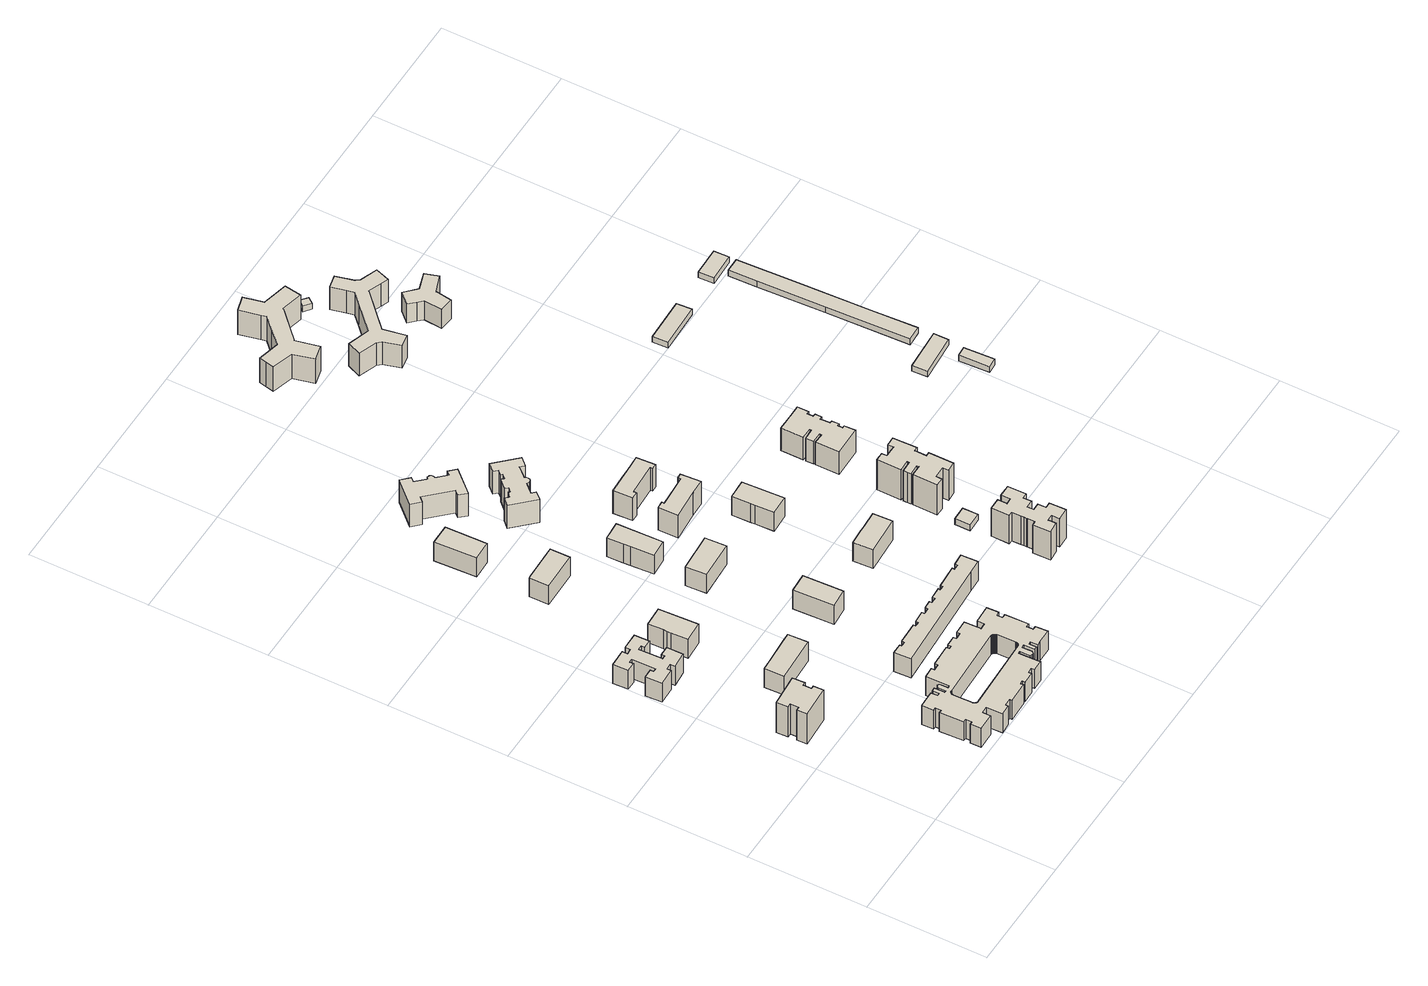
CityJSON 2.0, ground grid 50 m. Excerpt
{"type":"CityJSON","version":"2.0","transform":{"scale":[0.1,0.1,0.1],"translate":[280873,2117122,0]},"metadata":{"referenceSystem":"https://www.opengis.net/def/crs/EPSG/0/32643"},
"CityObjects":{
"building1":{"type":"Building","attributes":{"name":"I-20","citygml_lod_name00":"lod1Solid","yearOfConstruction":1990,"measuredHeight":16,"storeysAboveGround":5},"geometry":[{"type":"Solid","lod":"1","boundaries":[[[[0,1,2,3,4,5,6,7,8,9,10,11]],[[10,12,13,11]],[[9,14,12,10]],[[8,15,14,9]],[[7,16,15,8]],[[6,17,16,7]],[[5,18,17,6]],[[4,19,18,5]],[[3,20,19,4]],[[2,21,20,3]],[[1,22,21,2]],[[0,23,22,1]],[[11,13,23,0]],[[12,14,15,16,17,18,19,20,21,22,23,13]]]]}]},
"building2":{"type":"Building","attributes":{"name":"H1-7","citygml_lod_name00":"lod1Solid","yearOfConstruction":1965,"measuredHeight":10,"storeysAboveGround":3},"geometry":[{"type":"Solid","lod":"1","boundaries":[[[[24,25,26,27,28,29,30,31,32,33,34,35,36,37,38,39,40,41,42,43,44,45,46,47,48,49,50,51]],[[50,52,53,51]],[[49,54,52,50]],[[48,55,54,49]],[[47,56,55,48]],[[46,57,56,47]],[[45,58,57,46]],[[44,59,58,45]],[[43,60,59,44]],[[42,61,60,43]],[[41,62,61,42]],[[40,63,62,41]],[[39,64,63,40]],[[38,65,64,39]],[[37,66,65,38]],[[36,67,66,37]],[[35,68,67,36]],[[34,69,68,35]],[[33,70,69,34]],[[32,71,70,33]],[[31,72,71,32]],[[30,73,72,31]],[[29,74,73,30]],[[28,75,74,29]],[[27,76,75,28]],[[26,77,76,27]],[[25,78,77,26]],[[24,79,78,25]],[[51,53,79,24]],[[52,54,55,56,57,58,59,60,61,62,63,64,65,66,67,68,69,70,71,72,73,74,75,76,77,78,79,53]]]]}]},
"building3":{"type":"Building","attributes":{"name":"I-7 CPWD","citygml_lod_name00":"lod1Solid","yearOfConstruction":1963,"measuredHeight":10,"storeysAboveGround":3},"geometry":[{"type":"Solid","lod":"1","boundaries":[[[[80,81,82,83,84,85]],[[84,86,87,85]],[[83,88,86,84]],[[82,89,88,83]],[[81,90,89,82]],[[80,91,90,81]],[[85,87,91,80]],[[86,88,89,90,91,87]]]]}]},
"building4":{"type":"Building","attributes":{"name":"I-6","citygml_lod_name00":"lod1Solid","yearOfConstruction":1963,"measuredHeight":10,"storeysAboveGround":3},"geometry":[{"type":"Solid","lod":"1","boundaries":[[[[92,93,94,95,96,97,98]],[[97,99,100,98]],[[96,101,99,97]],[[95,102,101,96]],[[94,103,102,95]],[[93,104,103,94]],[[92,105,104,93]],[[98,100,105,92]],[[99,101,102,103,104,105,100]]]]}]},
"building5":{"type":"Building","attributes":{"name":"Vihar House","citygml_lod_name00":"lod1Solid","yearOfConstruction":1986,"measuredHeight":10,"storeysAboveGround":3},"geometry":[{"type":"Solid","lod":"1","boundaries":[[[[106,107,108,109,110,111,112,113,114,115,116,117,118,119,120,121,122,123,124,125,126,127,128,129,130,131,132,133,134,135,136,137,138,139,140,141,142,143,144,145,146,147,148,149,150,151,152,153,154,155,156,157,158,159,160,161,162,163,164,165,166,167,168,169,170,171,172,173,174,175,176,177,178,179,180,181,182,183,184,185,186,187,188,189,190,191],[192,193,194,195,196,197,198,199,200,201,202,203,204,205,206,207,208,209,210,211,212,213,214,215,216,217,218,219,220,221,222,223,224,225,226,227,228,229,230,231,232,233,234,235,236,237,238,239,240,241,242,243,244,245,246,247,248,249,250,251,252,253,254,255,256,257,258,259,260,261,262,263,264,265,266,267,268,269,270,271,272,273,274,275,276,277,278,279,280,281,282,283,284,285,286,287,288,289,290,291,292,293,294,295,296]],[[190,297,298,191]],[[189,299,297,190]],[[188,300,299,189]],[[187,301,300,188]],[[186,302,301,187]],[[185,303,302,186]],[[184,304,303,185]],[[183,305,304,184]],[[182,306,305,183]],[[181,307,306,182]],[[180,308,307,181]],[[179,309,308,180]],[[178,310,309,179]],[[177,311,310,178]],[[176,312,311,177]],[[175,313,312,176]],[[174,314,313,175]],[[173,315,314,174]],[[172,316,315,173]],[[171,317,316,172]],[[170,318,317,171]],[[169,319,318,170]],[[168,320,319,169]],[[167,321,320,168]],[[166,322,321,167]],[[165,323,322,166]],[[164,324,323,165]],[[163,325,324,164]],[[162,326,325,163]],[[161,327,326,162]],[[160,328,327,161]],[[159,329,328,160]],[[158,330,329,159]],[[157,331,330,158]],[[156,332,331,157]],[[155,333,332,156]],[[154,334,333,155]],[[153,335,334,154]],[[152,336,335,153]],[[151,337,336,152]],[[150,338,337,151]],[[149,339,338,150]],[[148,340,339,149]],[[147,341,340,148]],[[146,342,341,147]],[[145,343,342,146]],[[144,344,343,145]],[[143,345,344,144]],[[142,346,345,143]],[[141,347,346,142]],[[140,348,347,141]],[[139,349,348,140]],[[138,350,349,139]],[[137,351,350,138]],[[136,352,351,137]],[[135,353,352,136]],[[134,354,353,135]],[[133,355,354,134]],[[132,356,355,133]],[[131,357,356,132]],[[130,358,357,131]],[[129,359,358,130]],[[128,360,359,129]],[[127,361,360,128]],[[126,362,361,127]],[[125,363,362,126]],[[124,364,363,125]],[[123,365,364,124]],[[122,366,365,123]],[[121,367,366,122]],[[120,368,367,121]],[[119,369,368,120]],[[118,370,369,119]],[[117,371,370,118]],[[116,372,371,117]],[[115,373,372,116]],[[114,374,373,115]],[[113,375,374,114]],[[112,376,375,113]],[[111,377,376,112]],[[110,378,377,111]],[[109,379,378,110]],[[108,380,379,109]],[[107,381,380,108]],[[106,382,381,107]],[[191,298,382,106]],[[295,383,384,296]],[[294,385,383,295]],[[293,386,385,294]],[[292,387,386,293]],[[291,388,387,292]],[[290,389,388,291]],[[289,390,389,290]],[[288,391,390,289]],[[287,392,391,288]],[[286,393,392,287]],[[285,394,393,286]],[[284,395,394,285]],[[283,396,395,284]],[[282,397,396,283]],[[281,398,397,282]],[[280,399,398,281]],[[279,400,399,280]],[[278,401,400,279]],[[277,402,401,278]],[[276,403,402,277]],[[275,404,403,276]],[[274,405,404,275]],[[273,406,405,274]],[[272,407,406,273]],[[271,408,407,272]],[[270,409,408,271]],[[269,410,409,270]],[[268,411,410,269]],[[267,412,411,268]],[[266,413,412,267]],[[265,414,413,266]],[[264,415,414,265]],[[263,416,415,264]],[[262,417,416,263]],[[261,418,417,262]],[[260,419,418,261]],[[259,420,419,260]],[[258,421,420,259]],[[257,422,421,258]],[[256,423,422,257]],[[255,424,423,256]],[[254,425,424,255]],[[253,426,425,254]],[[252,427,426,253]],[[251,428,427,252]],[[250,429,428,251]],[[249,430,429,250]],[[248,431,430,249]],[[247,432,431,248]],[[246,433,432,247]],[[245,434,433,246]],[[244,435,434,245]],[[243,436,435,244]],[[242,437,436,243]],[[241,438,437,242]],[[240,439,438,241]],[[239,440,439,240]],[[238,441,440,239]],[[237,442,441,238]],[[236,443,442,237]],[[235,444,443,236]],[[234,445,444,235]],[[233,446,445,234]],[[232,447,446,233]],[[231,448,447,232]],[[230,449,448,231]],[[229,450,449,230]],[[228,451,450,229]],[[227,452,451,228]],[[226,453,452,227]],[[225,454,453,226]],[[224,455,454,225]],[[223,456,455,224]],[[222,457,456,223]],[[221,458,457,222]],[[220,459,458,221]],[[219,460,459,220]],[[218,461,460,219]],[[217,462,461,218]],[[216,463,462,217]],[[215,464,463,216]],[[214,465,464,215]],[[213,466,465,214]],[[212,467,466,213]],[[211,468,467,212]],[[210,469,468,211]],[[209,470,469,210]],[[208,471,470,209]],[[207,472,471,208]],[[206,473,472,207]],[[205,474,473,206]],[[204,475,474,205]],[[203,476,475,204]],[[202,477,476,203]],[[201,478,477,202]],[[200,479,478,201]],[[199,480,479,200]],[[198,481,480,199]],[[197,482,481,198]],[[196,483,482,197]],[[195,484,483,196]],[[194,485,484,195]],[[193,486,485,194]],[[192,487,486,193]],[[296,384,487,192]],[[297,299,300,301,302,303,304,305,306,307,308,309,310,311,312,313,314,315,316,317,318,319,320,321,322,323,324,325,326,327,328,329,330,331,332,333,334,335,336,337,338,339,340,341,342,343,344,345,346,347,348,349,350,351,352,353,354,355,356,357,358,359,360,361,362,363,364,365,366,367,368,369,370,371,372,373,374,375,376,377,378,379,380,381,382,298],[383,385,386,387,388,389,390,391,392,393,394,395,396,397,398,399,400,401,402,403,404,405,406,407,408,409,410,411,412,413,414,415,416,417,418,419,420,421,422,423,424,425,426,427,428,429,430,431,432,433,434,435,436,437,438,439,440,441,442,443,444,445,446,447,448,449,450,451,452,453,454,455,456,457,458,459,460,461,462,463,464,465,466,467,468,469,470,471,472,473,474,475,476,477,478,479,480,481,482,483,484,485,486,487,384]]]]}]},
"building6":{"type":"Building","attributes":{"name":"I-12","citygml_lod_name00":"lod1Solid","measuredHeight":10,"storeysAboveGround":3},"geometry":[{"type":"Solid","lod":"1","boundaries":[[[[488,489,490,491,492]],[[491,493,494,492]],[[490,495,493,491]],[[489,496,495,490]],[[488,497,496,489]],[[492,494,497,488]],[[493,495,496,497,494]]]]}]},
"building7":{"type":"Building","attributes":{"name":"I-13","citygml_lod_name00":"lod1Solid","yearOfConstruction":1964,"measuredHeight":10,"storeysAboveGround":3},"geometry":[{"type":"Solid","lod":"1","boundaries":[[[[498,499,500,501]],[[500,502,503,501]],[[499,504,502,500]],[[498,505,504,499]],[[501,503,505,498]],[[502,504,505,503]]]]}]},
"building8":{"type":"Building","attributes":{"name":"I-5","citygml_lod_name00":"lod1Solid","yearOfConstruction":1963,"measuredHeight":10,"storeysAboveGround":3},"geometry":[{"type":"Solid","lod":"1","boundaries":[[[[506,507,508,509]],[[508,510,511,509]],[[507,512,510,508]],[[506,513,512,507]],[[509,511,513,506]],[[510,512,513,511]]]]}]},
"building9":{"type":"Building","attributes":{"name":"H1-14","citygml_lod_name00":"lod1Solid","yearOfConstruction":1974,"measuredHeight":10,"storeysAboveGround":3},"geometry":[{"type":"Solid","lod":"1","boundaries":[[[[514,515,516,517,518,519,520,521,522,523,524,525,526,527,528,529,530,531,532,533,534,535,536,537,538,539,540,541,542,543,544]],[[543,545,546,544]],[[542,547,545,543]],[[541,548,547,542]],[[540,549,548,541]],[[539,550,549,540]],[[538,551,550,539]],[[537,552,551,538]],[[536,553,552,537]],[[535,554,553,536]],[[534,555,554,535]],[[533,556,555,534]],[[532,557,556,533]],[[531,558,557,532]],[[530,559,558,531]],[[529,560,559,530]],[[528,561,560,529]],[[527,562,561,528]],[[526,563,562,527]],[[525,564,563,526]],[[524,565,564,525]],[[523,566,565,524]],[[522,567,566,523]],[[521,568,567,522]],[[520,569,568,521]],[[519,570,569,520]],[[518,571,570,519]],[[517,572,571,518]],[[516,573,572,517]],[[515,574,573,516]],[[514,575,574,515]],[[544,546,575,514]],[[545,547,548,549,550,551,552,553,554,555,556,557,558,559,560,561,562,563,564,565,566,567,568,569,570,571,572,573,574,575,546]]]]}]},
"building10":{"type":"Building","attributes":{"name":"I-8","citygml_lod_name00":"lod1Solid","yearOfConstruction":1963,"measuredHeight":10,"storeysAboveGround":3},"geometry":[{"type":"Solid","lod":"1","boundaries":[[[[576,577,578,579]],[[578,580,581,579]],[[577,582,580,578]],[[576,583,582,577]],[[579,581,583,576]],[[580,582,583,581]]]]}]},
"building11":{"type":"Building","attributes":{"name":"I-15","citygml_lod_name00":"lod1Solid","yearOfConstruction":1965,"measuredHeight":10,"storeysAboveGround":3},"geometry":[{"type":"Solid","lod":"1","boundaries":[[[[584,585,586,587,588,589]],[[588,590,591,589]],[[587,592,590,588]],[[586,593,592,587]],[[585,594,593,586]],[[584,595,594,585]],[[589,591,595,584]],[[590,592,593,594,595,591]]]]}]},
"building12":{"type":"Building","attributes":{"name":"H1-12","citygml_lod_name00":"lod1Solid","yearOfConstruction":1988,"measuredHeight":12,"storeysAboveGround":3},"geometry":[{"type":"Solid","lod":"1","boundaries":[[[[596,597,598,599,600,601,602,603,604,605,606,607,608,609,610,611,612,613,614,615]],[[614,616,617,615]],[[613,618,616,614]],[[612,619,618,613]],[[611,620,619,612]],[[610,621,620,611]],[[609,622,621,610]],[[608,623,622,609]],[[607,624,623,608]],[[606,625,624,607]],[[605,626,625,606]],[[604,627,626,605]],[[603,628,627,604]],[[602,629,628,603]],[[601,630,629,602]],[[600,631,630,601]],[[599,632,631,600]],[[598,633,632,599]],[[597,634,633,598]],[[596,635,634,597]],[[615,617,635,596]],[[616,618,619,620,621,622,623,624,625,626,627,628,629,630,631,632,633,634,635,617]]]]}]},
"building13":{"type":"Building","attributes":{"name":"H1-13","citygml_lod_name00":"lod1Solid","yearOfConstruction":1988,"measuredHeight":12,"storeysAboveGround":3},"geometry":[{"type":"Solid","lod":"1","boundaries":[[[[636,637,638,639,640,641,642,643,644,645,646,647,648,649,650,651,652,653,654,655,656,657,658,659,660,661,662]],[[661,663,664,662]],[[660,665,663,661]],[[659,666,665,660]],[[658,667,666,659]],[[657,668,667,658]],[[656,669,668,657]],[[655,670,669,656]],[[654,671,670,655]],[[653,672,671,654]],[[652,673,672,653]],[[651,674,673,652]],[[650,675,674,651]],[[649,676,675,650]],[[648,677,676,649]],[[647,678,677,648]],[[646,679,678,647]],[[645,680,679,646]],[[644,681,680,645]],[[643,682,681,644]],[[642,683,682,643]],[[641,684,683,642]],[[640,685,684,641]],[[639,686,685,640]],[[638,687,686,639]],[[637,688,687,638]],[[636,689,688,637]],[[662,664,689,636]],[[663,665,666,667,668,669,670,671,672,673,674,675,676,677,678,679,680,681,682,683,684,685,686,687,688,689,664]]]]}]},
"building14":{"type":"Building","attributes":{"name":"IIB-21","citygml_lod_name00":"lod1Solid","yearOfConstruction":1962,"measuredHeight":10,"storeysAboveGround":3},"geometry":[{"type":"Solid","lod":"1","boundaries":[[[[690,691,692,693,694,695,696]],[[695,697,698,696]],[[694,699,697,695]],[[693,700,699,694]],[[692,701,700,693]],[[691,702,701,692]],[[690,703,702,691]],[[696,698,703,690]],[[697,699,700,701,702,703,698]]]]}]},
"building15":{"type":"Building","attributes":{"name":"I-16","citygml_lod_name00":"lod1Solid","yearOfConstruction":1970,"measuredHeight":12,"storeysAboveGround":4},"geometry":[{"type":"Solid","lod":"1","boundaries":[[[[704,705,706,707,708,709,710,711,712]],[[711,713,714,712]],[[710,715,713,711]],[[709,716,715,710]],[[708,717,716,709]],[[707,718,717,708]],[[706,719,718,707]],[[705,720,719,706]],[[704,721,720,705]],[[712,714,721,704]],[[713,715,716,717,718,719,720,721,714]]]]}]},
"building16":{"type":"Building","attributes":{"name":"I-17","citygml_lod_name00":"lod1Solid","yearOfConstruction":1975,"measuredHeight":12,"storeysAboveGround":4},"geometry":[{"type":"Solid","lod":"1","boundaries":[[[[722,723,724,725,726,727,728,729,730,731]],[[730,732,733,731]],[[729,734,732,730]],[[728,735,734,729]],[[727,736,735,728]],[[726,737,736,727]],[[725,738,737,726]],[[724,739,738,725]],[[723,740,739,724]],[[722,741,740,723]],[[731,733,741,722]],[[732,734,735,736,737,738,739,740,741,733]]]]}]},
"building17":{"type":"Building","attributes":{"name":"I-11","citygml_lod_name00":"lod1Solid","yearOfConstruction":1963,"measuredHeight":10,"storeysAboveGround":3},"geometry":[{"type":"Solid","lod":"1","boundaries":[[[[742,743,744,745,746,747]],[[746,748,749,747]],[[745,750,748,746]],[[744,751,750,745]],[[743,752,751,744]],[[742,753,752,743]],[[747,749,753,742]],[[748,750,751,752,753,749]]]]}]},
"building18":{"type":"Building","attributes":{"name":"IIB-20","citygml_lod_name00":"lod1Solid","yearOfConstruction":1998,"measuredHeight":15,"storeysAboveGround":5},"geometry":[{"type":"Solid","lod":"1","boundaries":[[[[754,755,756,757,758,759,760,761,762,763,764,765,766,767,768,769,770,771,772,773,774,775,776,777,778,779,780,781]],[[780,782,783,781]],[[779,784,782,780]],[[778,785,784,779]],[[777,786,785,778]],[[776,787,786,777]],[[775,788,787,776]],[[774,789,788,775]],[[773,790,789,774]],[[772,791,790,773]],[[771,792,791,772]],[[770,793,792,771]],[[769,794,793,770]],[[768,795,794,769]],[[767,796,795,768]],[[766,797,796,767]],[[765,798,797,766]],[[764,799,798,765]],[[763,800,799,764]],[[762,801,800,763]],[[761,802,801,762]],[[760,803,802,761]],[[759,804,803,760]],[[758,805,804,759]],[[757,806,805,758]],[[756,807,806,757]],[[755,808,807,756]],[[754,809,808,755]],[[781,783,809,754]],[[782,784,785,786,787,788,789,790,791,792,793,794,795,796,797,798,799,800,801,802,803,804,805,806,807,808,809,783]]]]}]},
"building19":{"type":"Building","attributes":{"name":"Temp Shed","citygml_lod_name00":"lod1Solid","measuredHeight":3,"storeysAboveGround":1},"geometry":[{"type":"Solid","lod":"1","boundaries":[[[[810,811,812,813]],[[812,814,815,813]],[[811,816,814,812]],[[810,817,816,811]],[[813,815,817,810]],[[814,816,817,815]]]]}]},
"building20":{"type":"Building","attributes":{"name":"Q.I.P.-2","citygml_lod_name00":"lod1Solid","yearOfConstruction":1977,"measuredHeight":16,"storeysAboveGround":5},"geometry":[{"type":"Solid","lod":"1","boundaries":[[[[818,819,820,821,822,823,824,825,826,827,828,829,830,831,832,833,834,835,836,837,838,839,840,841,842]],[[841,843,844,842]],[[840,845,843,841]],[[839,846,845,840]],[[838,847,846,839]],[[837,848,847,838]],[[836,849,848,837]],[[835,850,849,836]],[[834,851,850,835]],[[833,852,851,834]],[[832,853,852,833]],[[831,854,853,832]],[[830,855,854,831]],[[829,856,855,830]],[[828,857,856,829]],[[827,858,857,828]],[[826,859,858,827]],[[825,860,859,826]],[[824,861,860,825]],[[823,862,861,824]],[[822,863,862,823]],[[821,864,863,822]],[[820,865,864,821]],[[819,866,865,820]],[[818,867,866,819]],[[842,844,867,818]],[[843,845,846,847,848,849,850,851,852,853,854,855,856,857,858,859,860,861,862,863,864,865,866,867,844]]]]}]},
"building21":{"type":"Building","attributes":{"name":"Q.I.P.-1","citygml_lod_name00":"lod1Solid","yearOfConstruction":1972,"measuredHeight":12,"storeysAboveGround":4},"geometry":[{"type":"Solid","lod":"1","boundaries":[[[[868,869,870,871,872,873,874,875,876,877,878,879,880,881,882,883,884,885,886,887,888,889,890,891,892,893]],[[892,894,895,893]],[[891,896,894,892]],[[890,897,896,891]],[[889,898,897,890]],[[888,899,898,889]],[[887,900,899,888]],[[886,901,900,887]],[[885,902,901,886]],[[884,903,902,885]],[[883,904,903,884]],[[882,905,904,883]],[[881,906,905,882]],[[880,907,906,881]],[[879,908,907,880]],[[878,909,908,879]],[[877,910,909,878]],[[876,911,910,877]],[[875,912,911,876]],[[874,913,912,875]],[[873,914,913,874]],[[872,915,914,873]],[[871,916,915,872]],[[870,917,916,871]],[[869,918,917,870]],[[868,919,918,869]],[[893,895,919,868]],[[894,896,897,898,899,900,901,902,903,904,905,906,907,908,909,910,911,912,913,914,915,916,917,918,919,895]]]]}]},
"building22":{"type":"Building","attributes":{"name":"Vidya Niwas Type I","citygml_lod_name00":"lod1Solid","measuredHeight":13,"storeysAboveGround":4},"geometry":[{"type":"Solid","lod":"1","boundaries":[[[[920,921,922,923,924,925,926,927,928,929,930,931,932,933,934,935,936,937,938]],[[937,939,940,938]],[[936,941,939,937]],[[935,942,941,936]],[[934,943,942,935]],[[933,944,943,934]],[[932,945,944,933]],[[931,946,945,932]],[[930,947,946,931]],[[929,948,947,930]],[[928,949,948,929]],[[927,950,949,928]],[[926,951,950,927]],[[925,952,951,926]],[[924,953,952,925]],[[923,954,953,924]],[[922,955,954,923]],[[921,956,955,922]],[[920,957,956,921]],[[938,940,957,920]],[[939,941,942,943,944,945,946,947,948,949,950,951,952,953,954,955,956,957,940]]]]}]},
"building23":{"type":"Building","attributes":{"name":"Vidya Niwas Type II","citygml_lod_name00":"lod1Solid","measuredHeight":12,"storeysAboveGround":4},"geometry":[{"type":"Solid","lod":"1","boundaries":[[[[958,959,960,961,962,963,964,965,966,967,968,969,970,971,972,973,974,975,976]],[[975,977,978,976]],[[974,979,977,975]],[[973,980,979,974]],[[972,981,980,973]],[[971,982,981,972]],[[970,983,982,971]],[[969,984,983,970]],[[968,985,984,969]],[[967,986,985,968]],[[966,987,986,967]],[[965,988,987,966]],[[964,989,988,965]],[[963,990,989,964]],[[962,991,990,963]],[[961,992,991,962]],[[960,993,992,961]],[[959,994,993,960]],[[958,995,994,959]],[[976,978,995,958]],[[977,979,980,981,982,983,984,985,986,987,988,989,990,991,992,993,994,995,978]]]]}]},
"building24":{"type":"Building","attributes":{"name":"Pump House-14","citygml_lod_name00":"lod1Solid","measuredHeight":3,"storeysAboveGround":0},"geometry":[{"type":"Solid","lod":"1","boundaries":[[[[996,997,998,999]],[[998,1000,1001,999]],[[997,1002,1000,998]],[[996,1003,1002,997]],[[999,1001,1003,996]],[[1000,1002,1003,1001]]]]}]},
"building25":{"type":"Building","attributes":{"name":"Vidya Niwas Type III","citygml_lod_name00":"lod1Solid","measuredHeight":10,"storeysAboveGround":3},"geometry":[{"type":"Solid","lod":"1","boundaries":[[[[1004,1005,1006,1007,1008,1009,1010,1011,1012,1013]],[[1012,1014,1015,1013]],[[1011,1016,1014,1012]],[[1010,1017,1016,1011]],[[1009,1018,1017,1010]],[[1008,1019,1018,1009]],[[1007,1020,1019,1008]],[[1006,1021,1020,1007]],[[1005,1022,1021,1006]],[[1004,1023,1022,1005]],[[1013,1015,1023,1004]],[[1014,1016,1017,1018,1019,1020,1021,1022,1023,1015]]]]}]},
"building26":{"type":"Building","attributes":{"name":"L.C.H.-1","citygml_lod_name00":"lod1Solid","yearOfConstruction":1980,"measuredHeight":3,"storeysAboveGround":1},"geometry":[{"type":"Solid","lod":"1","boundaries":[[[[1024,1025,1026,1027]],[[1026,1028,1029,1027]],[[1025,1030,1028,1026]],[[1024,1031,1030,1025]],[[1027,1029,1031,1024]],[[1028,1030,1031,1029]]]]}]},
"building27":{"type":"Building","attributes":{"name":"L.C.H.-4","citygml_lod_name00":"lod1Solid","yearOfConstruction":1980,"measuredHeight":3,"storeysAboveGround":1},"geometry":[{"type":"Solid","lod":"1","boundaries":[[[[1032,1033,1034,1035]],[[1034,1036,1037,1035]],[[1033,1038,1036,1034]],[[1032,1039,1038,1033]],[[1035,1037,1039,1032]],[[1036,1038,1039,1037]]]]}]},
"building28":{"type":"Building","attributes":{"name":"L.C.H.-5","citygml_lod_name00":"lod1Solid","yearOfConstruction":1980,"measuredHeight":3,"storeysAboveGround":1},"geometry":[{"type":"Solid","lod":"1","boundaries":[[[[1040,1041,1042,1043]],[[1042,1044,1045,1043]],[[1041,1046,1044,1042]],[[1040,1047,1046,1041]],[[1043,1045,1047,1040]],[[1044,1046,1047,1045]]]]}]},
"building29":{"type":"Building","attributes":{"name":"L.C.H.-3","citygml_lod_name00":"lod1Solid","yearOfConstruction":1980,"measuredHeight":3,"storeysAboveGround":1},"geometry":[{"type":"Solid","lod":"1","boundaries":[[[[1048,1049,1050,1051,1052,1053,1054,1055]],[[1054,1056,1057,1055]],[[1053,1058,1056,1054]],[[1052,1059,1058,1053]],[[1051,1060,1059,1052]],[[1050,1061,1060,1051]],[[1049,1062,1061,1050]],[[1048,1063,1062,1049]],[[1055,1057,1063,1048]],[[1056,1058,1059,1060,1061,1062,1063,1057]]]]}]},
"building30":{"type":"Building","attributes":{"name":"L.C.H.-2","citygml_lod_name00":"lod1Solid","yearOfConstruction":1980,"measuredHeight":3,"storeysAboveGround":1},"geometry":[{"type":"Solid","lod":"1","boundaries":[[[[1064,1065,1066,1067]],[[1066,1068,1069,1067]],[[1065,1070,1068,1066]],[[1064,1071,1070,1065]],[[1067,1069,1071,1064]],[[1068,1070,1071,1069]]]]}]}
},
"vertices":[
[226,597,0],[93,590,0],[91,633,0],[107,633,0],[106,668,0],[90,667,0],[87,716,0],[221,726,0],[224,673,0],[210,673,0],[211,639,0],[224,640,0],[211,639,160],[224,640,160],[210,673,160],[224,673,160],[221,726,160],[87,716,160],[90,667,160],[106,668,160],[107,633,160],[91,633,160],[93,590,160],[226,597,160],
[83,1151,0],[11,1149,0],[8,1218,0],[47,1219,0],[48,1205,0],[62,1205,0],[58,1303,0],[44,1303,0],[45,1287,0],[6,1287,0],[3,1350,0],[76,1353,0],[76,1330,0],[100,1332,0],[99,1354,0],[168,1355,0],[170,1292,0],[133,1291,0],[133,1306,0],[115,1305,0],[119,1208,0],[133,1208,0],[133,1222,0],[174,1223,0],[175,1155,0],[107,1150,0],[106,1170,0],[83,1169,0],[106,1170,100],[83,1169,100],[107,1150,100],[175,1155,100],[174,1223,100],[133,1222,100],[133,1208,100],[119,1208,100],[115,1305,100],[133,1306,100],[133,1291,100],[170,1292,100],[168,1355,100],[99,1354,100],[100,1332,100],[76,1330,100],[76,1353,100],[3,1350,100],[6,1287,100],[45,1287,100],[44,1303,100],[58,1303,100],[62,1205,100],[48,1205,100],[47,1219,100],[8,1218,100],[11,1149,100],[83,1151,100],
[262,783,0],[259,865,0],[299,867,0],[421,874,0],[448,875,0],[452,791,0],[448,875,100],[452,791,100],[421,874,100],[299,867,100],[259,865,100],[262,783,100],
[246,1174,0],[244,1246,0],[243,1262,0],[243,1278,0],[241,1340,0],[323,1344,0],[331,1179,0],[323,1344,100],[331,1179,100],[241,1340,100],[243,1278,100],[243,1262,100],[244,1246,100],[246,1174,100],
[787,14,0],[742,13,0],[741,26,0],[719,25,0],[720,12,0],[670,11,0],[670,24,0],[657,23,0],[658,10,0],[569,7,0],[568,18,0],[539,17,0],[539,7,0],[494,5,0],[491,72,0],[465,71,0],[465,37,0],[393,36,0],[392,81,0],[404,81,0],[403,107,0],[390,108,0],[386,207,0],[398,206,0],[398,230,0],[385,230,0],[384,280,0],[455,282,0],[457,254,0],[468,255,0],[467,282,0],[473,283,0],[482,284,0],[484,240,0],[491,240,0],[489,271,0],[494,277,0],[500,280,0],[505,278,0],[508,275,0],[509,240,0],[518,242,0],[515,338,0],[561,341,0],[561,327,0],[587,328,0],[587,342,0],[678,346,0],[679,333,0],[691,333,0],[691,347,0],[734,348,0],[735,335,0],[761,336,0],[761,350,0],[819,352,0],[822,282,0],[847,283,0],[847,314,0],[921,317,0],[923,267,0],[907,265,0],[908,242,0],[924,242,0],[928,144,0],[912,143,0],[913,117,0],[928,117,0],[931,65,0],[869,64,0],[854,63,0],[852,95,0],[842,94,0],[843,63,0],[828,63,0],[827,107,0],[815,106,0],[816,67,0],[813,61,0],[807,57,0],[801,58,0],[796,61,0],[793,66,0],[792,104,0],[783,104,0],[786,22,0],[823,218,0],[823,219,0],[823,220,0],[822,220,0],[822,221,0],[822,222,0],[822,223,0],[822,224,0],[821,224,0],[821,225,0],[820,226,0],[820,227,0],[819,228,0],[818,229,0],[817,230,0],[816,231,0],[815,231,0],[814,232,0],[813,232,0],[812,232,0],[812,233,0],[811,233,0],[810,233,0],[809,233,0],[808,233,0],[807,233,0],[501,222,0],[500,222,0],[499,222,0],[498,222,0],[497,222,0],[497,221,0],[496,221,0],[495,221,0],[495,220,0],[494,220,0],[493,219,0],[492,218,0],[491,218,0],[491,217,0],[490,216,0],[490,215,0],[489,215,0],[489,214,0],[489,213,0],[488,213,0],[488,212,0],[488,211,0],[488,210,0],[487,209,0],[487,208,0],[487,207,0],[489,127,0],[489,126,0],[490,125,0],[490,124,0],[490,123,0],[490,122,0],[491,121,0],[491,120,0],[492,119,0],[492,118,0],[493,118,0],[493,117,0],[494,116,0],[495,115,0],[496,115,0],[496,114,0],[497,114,0],[498,113,0],[499,113,0],[500,113,0],[500,112,0],[501,112,0],[502,112,0],[503,112,0],[504,112,0],[505,112,0],[811,124,0],[812,124,0],[813,124,0],[814,124,0],[815,125,0],[816,125,0],[817,125,0],[817,126,0],[818,126,0],[819,127,0],[820,127,0],[820,128,0],[821,128,0],[821,129,0],[822,129,0],[822,130,0],[823,131,0],[823,132,0],[824,133,0],[824,134,0],[824,135,0],[825,135,0],[825,136,0],[825,137,0],[825,138,0],[825,139,0],[825,140,0],[783,104,100],[786,22,100],[792,104,100],[793,66,100],[796,61,100],[801,58,100],[807,57,100],[813,61,100],[816,67,100],[815,106,100],[827,107,100],[828,63,100],[843,63,100],[842,94,100],[852,95,100],[854,63,100],[869,64,100],[931,65,100],[928,117,100],[913,117,100],[912,143,100],[928,144,100],[924,242,100],[908,242,100],[907,265,100],[923,267,100],[921,317,100],[847,314,100],[847,283,100],[822,282,100],[819,352,100],[761,350,100],[761,336,100],[735,335,100],[734,348,100],[691,347,100],[691,333,100],[679,333,100],[678,346,100],[587,342,100],[587,328,100],[561,327,100],[561,341,100],[515,338,100],[518,242,100],[509,240,100],[508,275,100],[505,278,100],[500,280,100],[494,277,100],[489,271,100],[491,240,100],[484,240,100],[482,284,100],[473,283,100],[467,282,100],[468,255,100],[457,254,100],[455,282,100],[384,280,100],[385,230,100],[398,230,100],[398,206,100],[386,207,100],[390,108,100],[403,107,100],[404,81,100],[392,81,100],[393,36,100],[465,37,100],[465,71,100],[491,72,100],[494,5,100],[539,7,100],[539,17,100],[568,18,100],[569,7,100],[658,10,100],[657,23,100],[670,24,100],[670,11,100],[720,12,100],[719,25,100],[741,26,100],[742,13,100],[787,14,100],[825,139,100],[825,140,100],[825,138,100],[825,137,100],[825,136,100],[825,135,100],[824,135,100],[824,134,100],[824,133,100],[823,132,100],[823,131,100],[822,130,100],[822,129,100],[821,129,100],[821,128,100],[820,128,100],[820,127,100],[819,127,100],[818,126,100],[817,126,100],[817,125,100],[816,125,100],[815,125,100],[814,124,100],[813,124,100],[812,124,100],[811,124,100],[505,112,100],[504,112,100],[503,112,100],[502,112,100],[501,112,100],[500,112,100],[500,113,100],[499,113,100],[498,113,100],[497,114,100],[496,114,100],[496,115,100],[495,115,100],[494,116,100],[493,117,100],[493,118,100],[492,118,100],[492,119,100],[491,120,100],[491,121,100],[490,122,100],[490,123,100],[490,124,100],[490,125,100],[489,126,100],[489,127,100],[487,207,100],[487,208,100],[487,209,100],[488,210,100],[488,211,100],[488,212,100],[488,213,100],[489,213,100],[489,214,100],[489,215,100],[490,215,100],[490,216,100],[491,217,100],[491,218,100],[492,218,100],[493,219,100],[494,220,100],[495,220,100],[495,221,100],[496,221,100],[497,221,100],[497,222,100],[498,222,100],[499,222,100],[500,222,100],[501,222,100],[807,233,100],[808,233,100],[809,233,100],[810,233,100],[811,233,100],[812,233,100],[812,232,100],[813,232,100],[814,232,100],[815,231,100],[816,231,100],[817,230,100],[818,229,100],[819,228,100],[820,227,100],[820,226,100],[821,225,100],[821,224,100],[822,224,100],[822,223,100],[822,222,100],[822,221,100],[822,220,100],[823,220,100],[823,219,100],[823,218,100],
[224,1826,0],[236,1827,0],[385,1831,0],[386,1748,0],[225,1744,0],[386,1748,100],[225,1744,100],[385,1831,100],[236,1827,100],[224,1826,100],
[290,2214,0],[295,2042,0],[214,2039,0],[206,2213,0],[214,2039,100],[206,2213,100],[295,2042,100],[290,2214,100],
[734,805,0],[654,800,0],[647,968,0],[727,972,0],[647,968,100],[727,972,100],[654,800,100],[734,805,100],
[1028,522,0],[1028,512,0],[1050,512,0],[1050,523,0],[1100,527,0],[1103,456,0],[1043,453,0],[564,427,0],[561,497,0],[604,498,0],[604,489,0],[624,489,0],[624,501,0],[694,503,0],[715,504,0],[716,494,0],[733,494,0],[734,506,0],[784,509,0],[784,497,0],[809,498,0],[810,510,0],[844,511,0],[845,501,0],[867,501,0],[866,513,0],[915,515,0],[915,506,0],[933,506,0],[932,516,0],[977,519,0],[932,516,100],[977,519,100],[933,506,100],[915,506,100],[915,515,100],[866,513,100],[867,501,100],[845,501,100],[844,511,100],[810,510,100],[809,498,100],[784,497,100],[784,509,100],[734,506,100],[733,494,100],[716,494,100],[715,504,100],[694,503,100],[624,501,100],[624,489,100],[604,489,100],[604,498,100],[561,497,100],[564,427,100],[1043,453,100],[1103,456,100],[1100,527,100],[1050,523,100],[1050,512,100],[1028,512,100],[1028,522,100],
[552,1363,0],[712,1373,0],[717,1285,0],[558,1277,0],[717,1285,100],[558,1277,100],[712,1373,100],[552,1363,100],
[620,1494,0],[545,1489,0],[540,1586,0],[538,1613,0],[535,1681,0],[613,1686,0],[535,1681,100],[613,1686,100],[538,1613,100],[540,1586,100],[545,1489,100],[620,1494,100],
[425,2433,0],[412,2417,0],[449,2378,0],[456,2384,0],[461,2383,0],[466,2381,0],[470,2376,0],[471,2371,0],[471,2366,0],[467,2360,0],[505,2321,0],[518,2336,0],[545,2309,0],[460,2215,0],[434,2244,0],[450,2262,0],[357,2358,0],[340,2339,0],[308,2372,0],[394,2465,0],[308,2372,120],[394,2465,120],[340,2339,120],[357,2358,120],[450,2262,120],[434,2244,120],[460,2215,120],[545,2309,120],[518,2336,120],[505,2321,120],[467,2360,120],[471,2366,120],[471,2371,120],[470,2376,120],[466,2381,120],[461,2383,120],[456,2384,120],[449,2378,120],[412,2417,120],[425,2433,120],
[562,1975,0],[477,2063,0],[505,2092,0],[520,2076,0],[537,2094,0],[542,2088,0],[555,2102,0],[546,2112,0],[580,2148,0],[589,2138,0],[604,2154,0],[598,2159,0],[613,2176,0],[597,2193,0],[625,2223,0],[710,2135,0],[681,2104,0],[665,2120,0],[629,2080,0],[633,2073,0],[634,2067,0],[633,2058,0],[627,2053,0],[615,2051,0],[607,2057,0],[574,2021,0],[589,2005,0],[574,2021,120],[589,2005,120],[607,2057,120],[615,2051,120],[627,2053,120],[633,2058,120],[634,2067,120],[633,2073,120],[629,2080,120],[665,2120,120],[681,2104,120],[710,2135,120],[625,2223,120],[597,2193,120],[613,2176,120],[598,2159,120],[604,2154,120],[589,2138,120],[580,2148,120],[546,2112,120],[555,2102,120],[542,2088,120],[537,2094,120],[520,2076,120],[505,2092,120],[477,2063,120],[562,1975,120],
[1041,901,0],[1058,902,0],[1119,905,0],[1123,824,0],[964,815,0],[960,897,0],[1025,901,0],[960,897,100],[1025,901,100],[964,815,100],[1123,824,100],[1119,905,100],[1058,902,100],[1041,901,100],
[744,1502,0],[741,1585,0],[772,1587,0],[772,1576,0],[905,1585,0],[905,1596,0],[925,1597,0],[931,1514,0],[870,1511,0],[931,1514,120],[870,1511,120],[925,1597,120],[905,1596,120],[905,1585,120],[772,1576,120],[772,1587,120],[741,1585,120],[744,1502,120],
[916,1777,0],[921,1698,0],[899,1697,0],[898,1707,0],[766,1701,0],[766,1688,0],[736,1688,0],[732,1768,0],[819,1772,0],[844,1773,0],[819,1772,120],[844,1773,120],[732,1768,120],[736,1688,120],[766,1688,120],[766,1701,120],[898,1707,120],[899,1697,120],[921,1698,120],[916,1777,120],
[941,1315,0],[938,1391,0],[1018,1394,0],[1027,1221,0],[946,1217,0],[942,1295,0],[946,1217,100],[942,1295,100],[1027,1221,100],[1018,1394,100],[938,1391,100],[941,1315,100],
[1316,448,0],[1316,524,0],[1363,524,0],[1364,485,0],[1389,487,0],[1388,525,0],[1438,526,0],[1440,449,0],[1417,449,0],[1418,414,0],[1386,413,0],[1387,387,0],[1417,387,0],[1418,353,0],[1442,354,0],[1444,284,0],[1393,282,0],[1392,315,0],[1367,315,0],[1368,282,0],[1320,279,0],[1319,352,0],[1336,353,0],[1335,385,0],[1335,388,0],[1335,400,0],[1334,412,0],[1333,448,0],[1334,412,150],[1333,448,150],[1335,400,150],[1335,388,150],[1335,385,150],[1336,353,150],[1319,352,150],[1320,279,150],[1368,282,150],[1367,315,150],[1392,315,150],[1393,282,150],[1444,284,150],[1442,354,150],[1418,353,150],[1417,387,150],[1387,387,150],[1386,413,150],[1418,414,150],[1417,449,150],[1440,449,150],[1438,526,150],[1388,525,150],[1389,487,150],[1364,485,150],[1363,524,150],[1316,524,150],[1316,448,150],
[1301,667,0],[1360,669,0],[1362,605,0],[1301,603,0],[1362,605,30],[1301,603,30],[1360,669,30],[1301,667,30],
[1433,900,0],[1416,900,0],[1415,851,0],[1432,852,0],[1432,748,0],[1392,746,0],[1392,771,0],[1344,770,0],[1343,745,0],[1309,745,0],[1309,848,0],[1355,848,0],[1354,856,0],[1309,855,0],[1309,870,0],[1309,887,0],[1355,889,0],[1355,897,0],[1308,895,0],[1309,997,0],[1344,998,0],[1345,976,0],[1394,976,0],[1392,1000,0],[1430,1001,0],[1392,1000,160],[1430,1001,160],[1394,976,160],[1345,976,160],[1344,998,160],[1309,997,160],[1308,895,160],[1355,897,160],[1355,889,160],[1309,887,160],[1309,870,160],[1309,855,160],[1354,856,160],[1355,848,160],[1309,848,160],[1309,745,160],[1343,745,160],[1344,770,160],[1392,771,160],[1392,746,160],[1432,748,160],[1432,852,160],[1415,851,160],[1416,900,160],[1433,900,160],
[1349,1300,0],[1304,1301,0],[1304,1395,0],[1364,1395,0],[1385,1395,0],[1424,1395,0],[1424,1348,0],[1412,1348,0],[1413,1322,0],[1425,1322,0],[1425,1295,0],[1413,1294,0],[1415,1253,0],[1425,1253,0],[1427,1222,0],[1416,1223,0],[1417,1202,0],[1427,1202,0],[1429,1155,0],[1306,1152,0],[1305,1252,0],[1348,1250,0],[1347,1258,0],[1305,1258,0],[1304,1292,0],[1350,1294,0],[1304,1292,120],[1350,1294,120],[1305,1258,120],[1347,1258,120],[1348,1250,120],[1305,1252,120],[1306,1152,120],[1429,1155,120],[1427,1202,120],[1417,1202,120],[1416,1223,120],[1427,1222,120],[1425,1253,120],[1415,1253,120],[1413,1294,120],[1425,1295,120],[1425,1322,120],[1413,1322,120],[1412,1348,120],[1424,1348,120],[1424,1395,120],[1385,1395,120],[1364,1395,120],[1304,1395,120],[1304,1301,120],[1349,1300,120],
[891,3228,0],[836,3174,0],[794,3134,0],[816,3035,0],[752,3020,0],[729,3108,0],[641,3133,0],[649,3169,0],[655,3198,0],[744,3177,0],[801,3234,0],[846,3278,0],[841,3300,0],[822,3386,0],[885,3403,0],[904,3321,0],[1010,3296,0],[999,3225,0],[910,3246,0],[999,3225,130],[910,3246,130],[1010,3296,130],[904,3321,130],[885,3403,130],[822,3386,130],[841,3300,130],[846,3278,130],[801,3234,130],[744,3177,130],[655,3198,130],[649,3169,130],[641,3133,130],[729,3108,130],[752,3020,130],[816,3035,130],[794,3134,130],[836,3174,130],[891,3228,130],
[1182,3079,0],[1253,3053,0],[1232,2993,0],[1199,3006,0],[1148,3026,0],[1008,2892,0],[1027,2796,0],[974,2787,0],[954,2858,0],[938,2875,0],[863,2903,0],[886,2959,0],[975,2930,0],[1076,3026,0],[1116,3067,0],[1110,3098,0],[1094,3159,0],[1149,3171,0],[1168,3097,0],[1149,3171,120],[1168,3097,120],[1094,3159,120],[1110,3098,120],[1116,3067,120],[1076,3026,120],[975,2930,120],[886,2959,120],[863,2903,120],[938,2875,120],[954,2858,120],[974,2787,120],[1027,2796,120],[1008,2892,120],[1148,3026,120],[1199,3006,120],[1232,2993,120],[1253,3053,120],[1182,3079,120],
[1065,3215,0],[1036,3237,0],[1057,3262,0],[1084,3240,0],[1057,3262,30],[1084,3240,30],[1036,3237,30],[1065,3215,30],
[1283,2821,0],[1273,2753,0],[1215,2760,0],[1221,2836,0],[1201,2857,0],[1176,2884,0],[1217,2929,0],[1265,2882,0],[1337,2906,0],[1356,2849,0],[1337,2906,100],[1356,2849,100],[1265,2882,100],[1217,2929,100],[1176,2884,100],[1201,2857,100],[1221,2836,100],[1215,2760,100],[1273,2753,100],[1283,2821,100],
[1536,2065,0],[1721,2071,0],[1725,2008,0],[1539,2001,0],[1725,2008,30],[1539,2001,30],[1721,2071,30],[1536,2065,30],
[2056,1190,0],[2057,1128,0],[1884,1115,0],[1880,1179,0],[1884,1115,30],[1880,1179,30],[2057,1128,30],[2056,1190,30],
[2008,1058,0],[2050,1061,0],[2057,934,0],[2015,931,0],[2057,934,30],[2015,931,30],[2050,1061,30],[2008,1058,30],
[1975,1595,0],[1961,1874,0],[1957,1990,0],[2017,1991,0],[2030,1725,0],[2043,1446,0],[2053,1253,0],[1990,1249,0],[2053,1253,30],[1990,1249,30],[2043,1446,30],[2030,1725,30],[2017,1991,30],[1957,1990,30],[1961,1874,30],[1975,1595,30],
[2013,2083,0],[2016,2020,0],[1898,2015,0],[1895,2080,0],[1898,2015,30],[1895,2080,30],[2016,2020,30],[2013,2083,30]
]}
